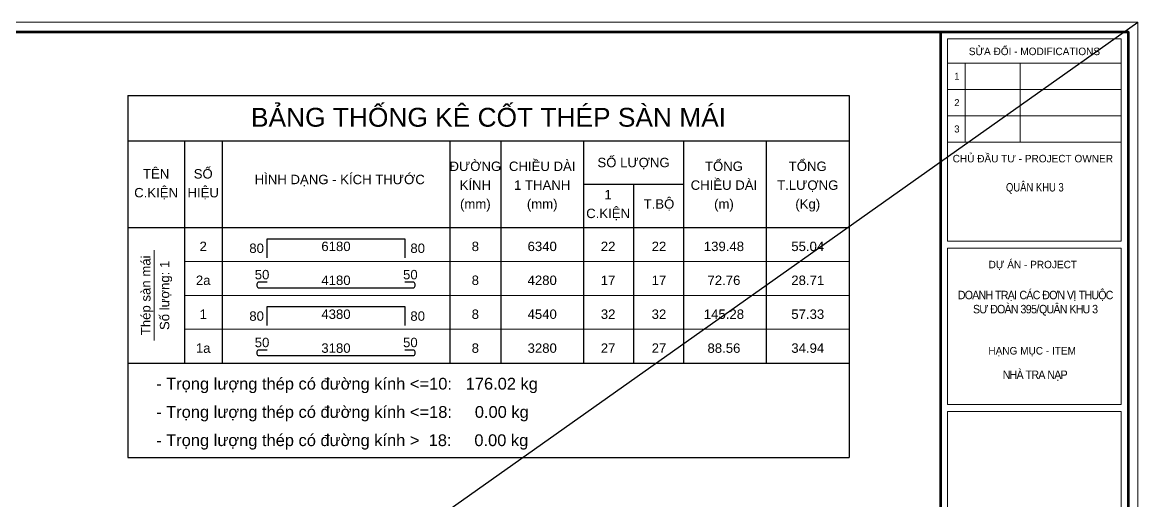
# Model space of a CAD drawing. Header units: millimetres. Extents: x 19378 to 270036, y -611253 to -548347.
# Drawn here: x 196977 to 211236, y -554459 to -548347 of the extents above; entities that cross this region are included whole.
import ezdxf
from ezdxf.enums import TextEntityAlignment as Align

# ---------------------------------------------------------------- set-up
doc = ezdxf.new("R2010")
doc.units = ezdxf.units.MM
doc.header["$MEASUREMENT"] = 0
doc.linetypes.add('HIDDEN', pattern=[0.375, 0.25, -0.125])
doc.layers.get('Defpoints').update_dxf_attribs({"color": 1})
for name, color, linetype, lineweight in [('08. Net Text', 3, 'Continuous', 13), ('LC MANH DUT', 35, 'HIDDEN', 5), ('LC Net dam 1', 30, 'Continuous', 30), ('LC Net thay', 7, 'Continuous', 25), ('LC Text1', 3, 'Continuous', 20)]:
    doc.layers.add(name, color=color, linetype=linetype, lineweight=lineweight)
doc.layers.add('KCS_Plotter', color=11, linetype='Continuous', plot=False)
doc.layers.add('Khungten_LCDI', color=7, linetype='Continuous')
doc.styles.add('Hoa', font='micross.ttf')
doc.styles.add('Khungten', font='VHAVAN.TTF', dxfattribs={"width": 0.9, "height": 5000})
doc.styles.add('Text Khung Ten', font='VHAVAN.TTF')
doc.styles.add('Thuong', font='micross.ttf')
doc.styles.add('Title', font='VHBLACK.TTF', dxfattribs={"width": 0.8})

# ---------------------------------------------------------------- blocks, each defined once
blk = doc.blocks.new('Nha o can bo nhan vien Trung doan')
at = {"layer": 'Defpoints', "lineweight": 0}
blk.add_lwpolyline([(-1200, -14850), (-1200, 14850), (40800, 14850), (40800, -14850)], close=True, dxfattribs=at)
at = {"layer": 'Khungten_LCDI', "color": 5, "lineweight": 60}
blk.add_line((36600, 14650), (36600, -14650), dxfattribs=at)
at = {"layer": 'Khungten_LCDI', "color": 5, "lineweight": 25}
blk.add_line((40600, -14650), (40600, 14650), dxfattribs=at)
at = {"layer": 'Khungten_LCDI', "color": 9, "lineweight": 15}
for p, q in [((36750, 13981), (40450, 13981)), ((37123, 13981), (37123, 12297)), ((38293, 13981), (38293, 12297)), ((36750, 13420), (40450, 13420)), ((36750, 12858), (40450, 12858)), ((36750, 12297), (40450, 12297))]:
    blk.add_line(p, q, dxfattribs=at)
at = {"layer": 'Khungten_LCDI', "color": 5, "lineweight": 60}
blk.add_lwpolyline([(0, -14650), (0, 14650), (40600, 14650), (40600, -14650)], close=True, dxfattribs=at)
at = {"layer": 'Khungten_LCDI', "color": 9, "lineweight": 15}
for points in [[(36750, 10190), (40450, 10190), (40450, 14500), (36750, 14500)], [(36750, 6712), (40450, 6712), (40450, 10040), (36750, 10040)], [(36750, 2587), (40450, 2587), (40450, 6562), (36750, 6562)]]:
    blk.add_lwpolyline(points, close=True, dxfattribs=at)
at = {"color": 7, "style": 'Khungten'}
for s, p in [('söa ®æi - modifications', (38600, 14151)), ('chñ ®Çu t\xad - project owner', (38566, 11868)), ('dù ¸n - project', (38566, 9612)), ('h¹ng môc - item', (38552, 7776))]:
    blk.add_text(s, height=160, dxfattribs=at).set_placement(p, align=Align.CENTER)
at = {"color": 4, "char_height": 180, "attachment_point": 5, "style": 'Khungten'}
for s, insert, width in [('{\\f.VnArialH|b0|i0|c0|p34;\\W0.8;qu©n khu 3}', (38609, 11313), 2315.24), ('{\\f.VnArialH|b0|i0|c0|p34;\\W0.9;\\T0.9;doanh tr¹i c¸c ®¬n vÞ thuéc s\xad ®oµn 395/qu©n khu 3}', (38617, 8868), 3461.97), ('{\\f.VnArialH|b0|i0|c0|p34;\\T0.9;nhµ tra n¹p}', (38609, 7325), 3712.56)]:
    blk.add_mtext(s, dxfattribs=dict(at, insert=insert, width=width))
at = {"color": 7, "style": 'Khungten', "width": 0.8}
for tag, p in [('REVISION', (39499, -10746)), ('NGAYHT', (39546, -11609))]:
    blk.add_attdef(tag, text='', height=200, dxfattribs=at).set_placement(p, align=Align.CENTER)
at = {"layer": '08. Net Text', "color": 7, "style": 'Text Khung Ten'}
blk.add_text('1', height=150, dxfattribs=at).set_placement((36892, 13627))
at = {"layer": '08. Net Text', "color": 7, "ltscale": 2, "style": 'Text Khung Ten'}
for s, p in [('2', (36892, 13065)), ('3', (36892, 12504))]:
    blk.add_text(s, height=150, dxfattribs=at).set_placement(p)
at = {"layer": 'LC Text1', "style": 'Title', "width": 1.485915}
for tag, p, p2 in [('TENBANVE1', (36913, -8886), (40339, -8886)), ('TENBANVE2', (36913, -9562), (40339, -9562))]:
    blk.add_attdef(tag, text='', height=250, dxfattribs=at).set_placement(p, p2, align=Align.FIT)
at = {"layer": 'LC Text1', "style": 'Title', "width": 0.7}
blk.add_attdef('SOBANVE', text='', height=250, dxfattribs=at).set_placement((39562, -13896), align=Align.CENTER)

msp = doc.modelspace()

# ---------------------------------------------------------------- linework, layer by layer
at = {"layer": 'KCS_Plotter', "ltscale": 2}
msp.add_line((186035.6, -566167.2), (211235.6, -548347.2), dxfattribs=at)
at = {"layer": 'LC MANH DUT'}
for p, q in [((199049.1, -551402.4), (207547.6, -551402.4)), ((199049.1, -551835.8), (207547.6, -551835.8)), ((199049.1, -552269.2), (207547.6, -552269.2)), ((199049.1, -552702.5), (207547.6, -552702.5))]:
    msp.add_line(p, q, dxfattribs=at)
at = {"layer": 'LC Net dam 1'}
for points in [[(200108.4, -551354.3), (200108.4, -551113.6), (201865.9, -551113.6), (201865.9, -551354.3)], [(200108.4, -552221), (200108.4, -551980.2), (201865.9, -551980.2), (201865.9, -552221)]]:
    msp.add_lwpolyline(points, dxfattribs=at)
for points in [[(200108.4, -551667.3), (200000.1, -551667.3, 0.4142136), (199976, -551691.4), (199976, -551715.4, 0.4142136), (200000.1, -551739.5), (201974.2, -551739.5, 0.4142136), (201998.3, -551715.4), (201998.3, -551691.4, 0.4142136), (201974.2, -551667.3), (201865.9, -551667.3)], [(200108.4, -552534), (200000.1, -552534, 0.4142136), (199976, -552558.1), (199976, -552582.1, 0.4142136), (200000.1, -552606.2), (201974.2, -552606.2, 0.4142136), (201998.3, -552582.1), (201998.3, -552558.1, 0.4142136), (201974.2, -552534), (201865.9, -552534)]]:
    msp.add_lwpolyline(points, format="xyb", dxfattribs=at)
at = {"layer": 'LC Net thay'}
for p, q in [((198326.9, -549283.8), (207547.6, -549283.8)), ((198326.9, -549283.8), (198326.9, -553906.2)), ((207547.6, -549283.8), (207547.6, -553906.2)), ((198326.9, -549861.7), (207547.6, -549861.7)), ((199049.1, -549861.7), (199049.1, -552702.5)), ((199530.6, -549861.7), (199530.6, -552702.5)), ((202443.7, -549861.7), (202443.7, -552702.5)), ((203093.7, -549861.7), (203093.7, -552702.5)), ((204153, -549861.7), (204153, -552702.5)), ((205429, -549861.7), (205429, -552702.5)), ((206488.3, -549861.7), (206488.3, -552702.5)), ((204153, -550415.4), (205429, -550415.4)), ((204791, -550415.4), (204791, -552702.5)), ((198326.9, -550969.1), (207547.6, -550969.1)), ((198326.9, -552702.5), (207547.6, -552702.5)), ((198326.9, -553906.2), (207547.6, -553906.2))]:
    msp.add_line(p, q, dxfattribs=at)
at = {"layer": 'LC Text1'}
for p, q in [((198663.9, -552413.6), (198663.9, -551258)), ((198326.9, -552702.5), (207547.6, -552702.5))]:
    msp.add_line(p, q, dxfattribs=at)

# ---------------------------------------------------------------- block references
at = {"layer": 'LC Net thay', "xscale": 0.6, "yscale": 0.6, "zscale": 0.6}
msp.add_blockref('Nha o can bo nhan vien Trung doan', (186755.6, -557257.2), dxfattribs=at)

# ---------------------------------------------------------------- texts
at = {"layer": 'LC Text1', "color": 4, "style": 'Hoa'}
msp.add_text('BẢNG THỐNG KÊ CỐT THÉP SÀN MÁI', height=240.75, dxfattribs=at).set_placement((202937.2, -549681.1), align=Align.CENTER)
at = {"layer": 'LC Text1'}
for s, height, style, p in [('SỐ LƯỢNG', 120.38, 'Hoa', (204791, -550198.7)), ('TÊN', 120.38, 'Hoa', (198688, -550343.2)), ('SỐ', 120.38, 'Hoa', (199289.9, -550343.2)), ('ĐƯỜNG', 120.38, 'Hoa', (202768.7, -550246.8)), ('CHIỀU DÀI', 120.38, 'Hoa', (203623.4, -550246.8)), ('TỔNG', 120.38, 'Hoa', (205946.6, -550246.8)), ('TỔNG', 120.38, 'Hoa', (207017.9, -550246.8)), ('HÌNH DẠNG - KÍCH THƯỚC', 120.375, 'Hoa', (201035.3, -550415.4)), ('KÍNH', 120.38, 'Hoa', (202768.7, -550487.6)), ('CHIỀU DÀI', 120.38, 'Hoa', (205946.6, -550487.6)), ('C.KIỆN', 120.38, 'Hoa', (198688, -550583.9)), ('HIỆU', 120.38, 'Hoa', (199289.9, -550583.9)), ('1 THANH', 120.38, 'Hoa', (203623.4, -550487.6)), ('1', 120.4, 'Hoa', (204466, -550608)), ('T.LƯỢNG', 120.38, 'Hoa', (207017.9, -550487.6)), ('(mm)', 120.38, 'Thuong', (202768.7, -550728.3)), ('(mm)', 120.38, 'Thuong', (203623.4, -550728.3)), ('T.BỘ', 120.38, 'Hoa', (205116, -550728.3)), ('(m)', 120.38, 'Thuong', (205946.6, -550728.3)), ('(Kg)', 120.38, 'Thuong', (207017.9, -550728.3)), ('C.KIỆN', 120.38, 'Hoa', (204466, -550848.7))]:
    msp.add_text(s, height=height, dxfattribs=dict(at, style=style)).set_placement(p, align=Align.CENTER)
at = {"layer": 'LC Text1', "style": 'Hoa'}
for s, height, p in [('2', 120.4, (199289.9, -551306.2)), ('6180', 120.38, (200987.1, -551306.2)), ('8', 120.4, (202768.7, -551306.2)), ('2a', 120.38, (199289.9, -551739.5)), ('50', 120.38, (200042.2, -551667.3)), ('4180', 120.38, (200987.1, -551739.5)), ('50', 120.38, (201938.1, -551667.3)), ('8', 120.4, (202768.7, -551739.5)), ('1', 120.4, (199289.9, -552172.8)), ('4380', 120.38, (200987.1, -552172.8)), ('8', 120.4, (202768.7, -552172.8)), ('1a', 120.38, (199289.9, -552606.2)), ('50', 120.38, (200042.2, -552534)), ('3180', 120.38, (200987.1, -552606.2)), ('50', 120.38, (201938.1, -552534)), ('8', 120.4, (202768.7, -552606.2))]:
    msp.add_text(s, height=height, dxfattribs=at).set_placement(p, align=Align.BOTTOM_CENTER)
for p in [(200066.3, -551330.2), (200066.3, -552196.9)]:
    msp.add_text('80', height=120.38, dxfattribs=at).set_placement(p, align=Align.BOTTOM_RIGHT)
for p in [(201938.1, -551330.2), (201938.1, -552196.9)]:
    msp.add_text('80', height=120.38, dxfattribs=at).set_placement(p, align=Align.BOTTOM_LEFT)
at = {"layer": 'LC Text1', "color": 7, "style": 'Hoa'}
for s, p in [('6340', (203623.4, -551306.2)), ('22', (204466, -551306.2)), ('22', (205116, -551306.2)), ('139.48', (205946.6, -551306.2)), ('55.04', (207017.9, -551306.2)), ('4280', (203623.4, -551739.5)), ('17', (204466, -551739.5)), ('17', (205116, -551739.5)), ('72.76', (205946.6, -551739.5)), ('28.71', (207017.9, -551739.5)), ('4540', (203623.4, -552172.8)), ('32', (204466, -552172.8)), ('32', (205116, -552172.8)), ('145.28', (205946.6, -552172.8)), ('57.33', (207017.9, -552172.8)), ('3280', (203623.4, -552606.2)), ('27', (204466, -552606.2)), ('27', (205116, -552606.2)), ('88.56', (205946.6, -552606.2)), ('34.94', (207017.9, -552606.2))]:
    msp.add_text(s, height=120.38, dxfattribs=at).set_placement(p, align=Align.BOTTOM_CENTER)
at = {"layer": 'LC Text1', "style": 'Hoa'}
for s, p in [('Thép sàn mái', (198615.8, -551835.8)), ('Số lượng: 1', (198856.5, -551835.8))]:
    msp.add_text(s, height=120.375, rotation=90.00021, dxfattribs=at).set_placement(p, align=Align.CENTER)
for s, p in [('- Trọng lượng thép có đường kính <=10:   176.02 kg', (198688, -553039.6)), ('- Trọng lượng thép có đường kính <=18:     0.00 kg', (198688, -553400.7)), ('- Trọng lượng thép có đường kính >  18:     0.00 kg', (198688, -553761.8))]:
    msp.add_text(s, height=150.469, dxfattribs=at).set_placement(p)

doc.saveas('drawing.dxf')
